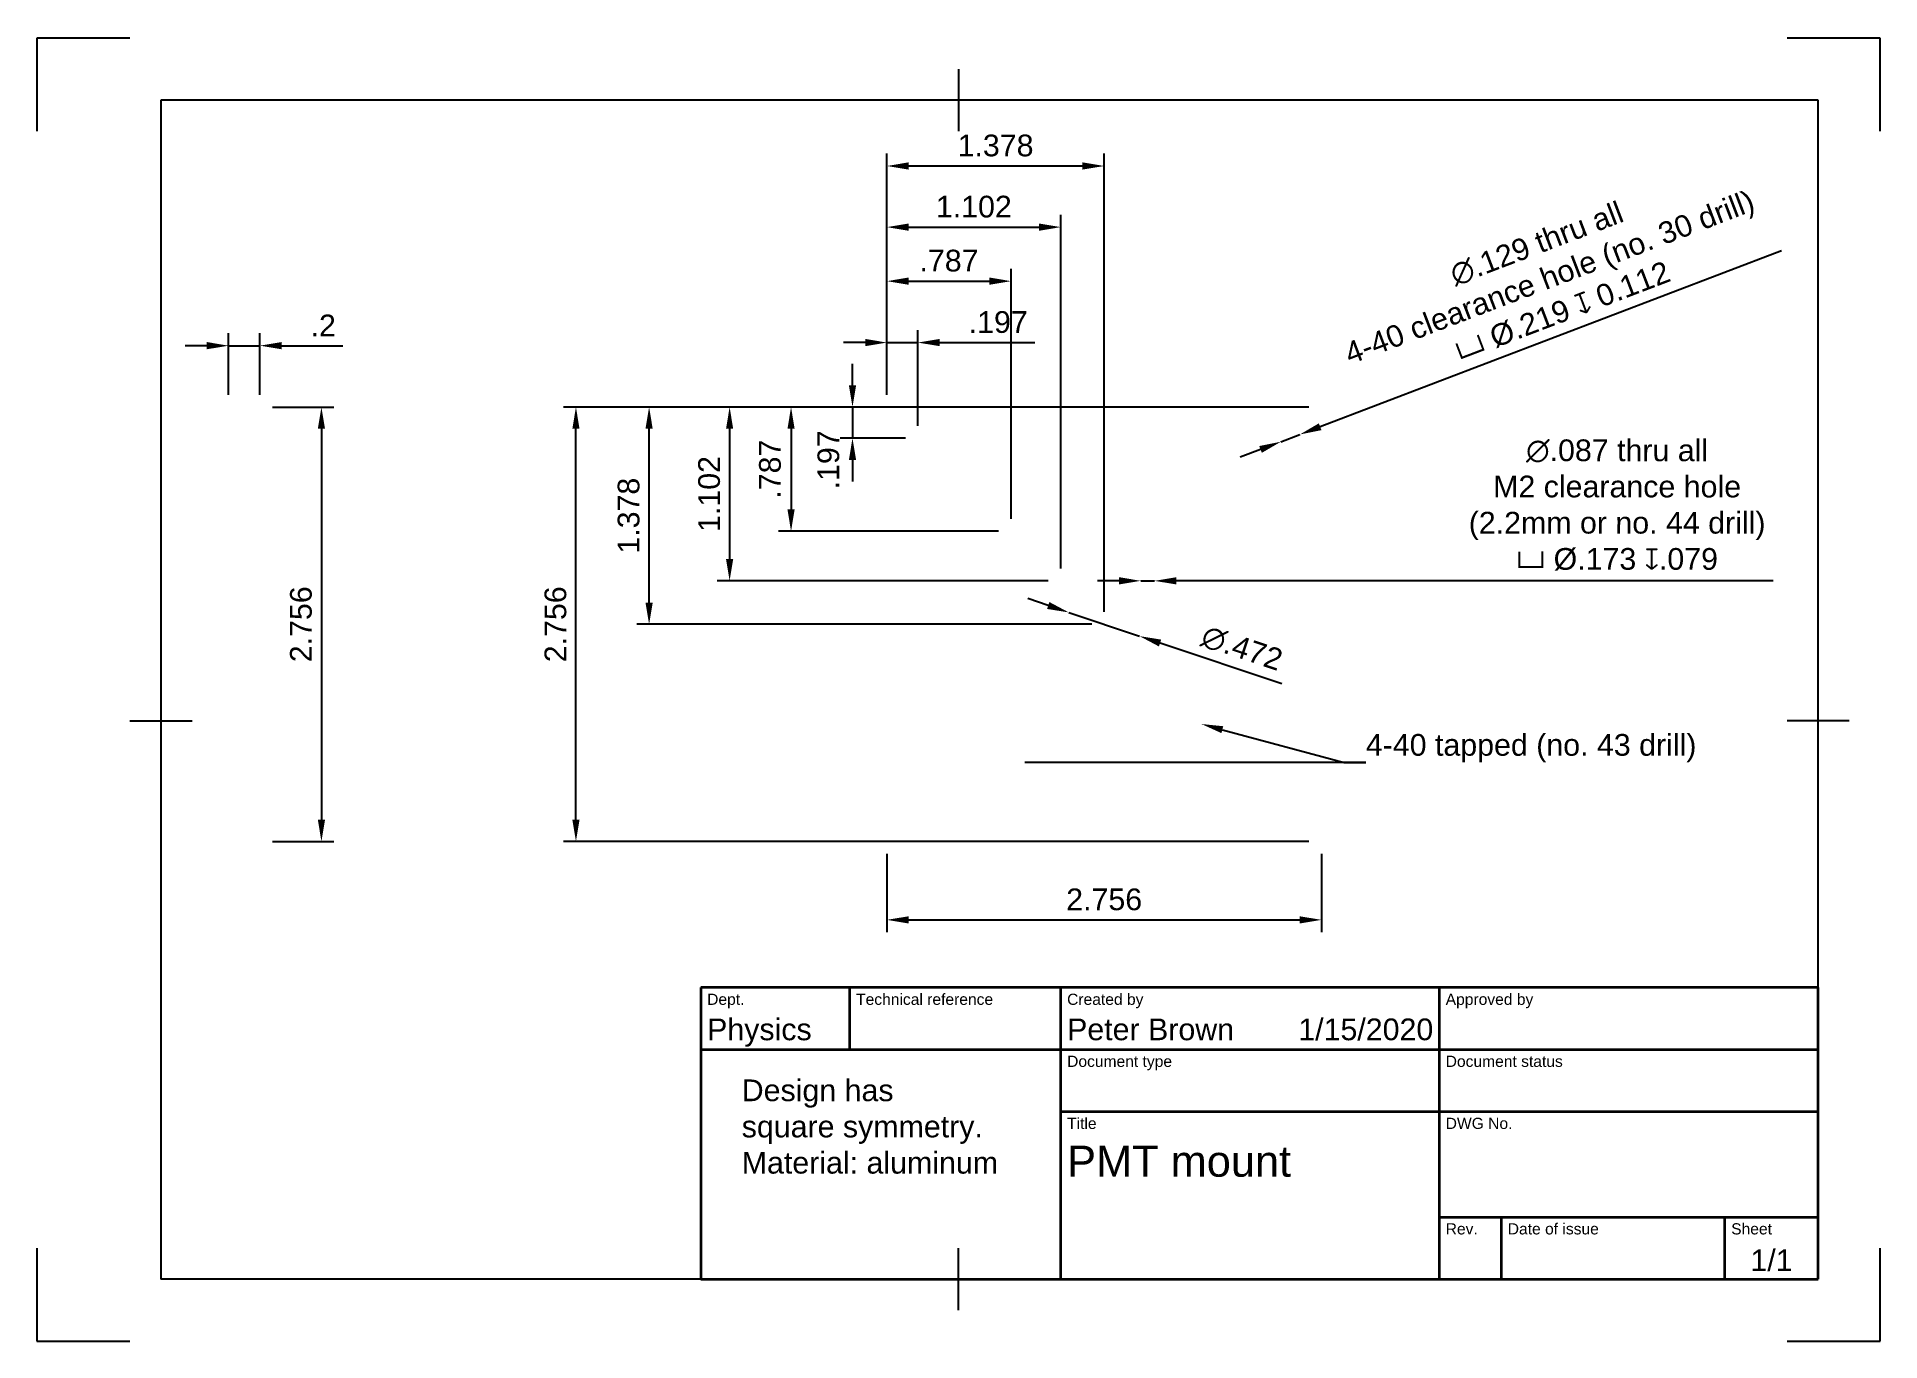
# Paper-space layout 'Sheet1' of a CAD drawing. Header units: millimetres. Extents: x 0 to 297, y 0 to 210.
import ezdxf
from ezdxf import colors
from ezdxf.entities.mleader import LeaderData, LeaderLine
from ezdxf.enums import TextEntityAlignment as Align
from ezdxf.math import Vec2, Vec3

# ---------------------------------------------------------------- set-up
doc = ezdxf.new("R2010")
doc.units = ezdxf.units.MM
doc.header["$LTSCALE"] = 0.75
for name, color, linetype, lineweight in [('Annotations', 7, 'Continuous', 25), ('Border', 7, 'Continuous', 25), ('Dimensions', 7, 'Continuous', 25), ('TitleBlock', 7, 'Continuous', 35)]:
    doc.layers.add(name, color=color, linetype=linetype, lineweight=lineweight)
doc.styles.add('FusionTitle', font='')
doc.styles.get("Standard").update_dxf_attribs({"font": 'arial.ttf'})
doc.styles.get('FusionTitle').set_extended_font_data('Arial Unicode MS')
doc.dimstyles.new('ISO-25', dxfattribs={"dimtxt": 3.5, "dimasz": 3.5, "dimexe": 2, "dimexo": 2, "dimgap": 1.5, "dimtad": 1, "dimdec": 3, "dimlfac": 0.03937, "dimzin": 12, "dimdsep": 46, "dimtxsty": 'Standard', "dimcen": 0, "dimclrd": 256, "dimclre": 256, "dimclrt": 256, "dimazin": 3, "dimtp": 0.1, "dimtm": 0.1, "dimtfac": 0.714, "dimtdec": 3, "dimtmove": 0, "dimatfit": 3, "dimfxl": 1, "dimtzin": 12, "dimarcsym": 0})

# ---------------------------------------------------------------- blocks, each defined once
blk = doc.blocks.new('ISO_A4(L)_SHEET')
at = {"layer": 'Border'}
for p, q in [((0, 210), (0, 195)), ((15, 210), (0, 210)), ((297, 210), (282, 210)), ((297, 195), (297, 210)), ((148.5, 205), (148.5, 195)), ((287, 200), (20, 200)), ((20, 200), (20, 10)), ((287, 10), (287, 200)), ((15, 100), (25, 100)), ((292, 100), (282, 100)), ((0, 15), (0, 0)), ((148.5, 5), (148.5, 15)), ((297, 0), (297, 15)), ((287, 10), (20, 10)), ((0, 0), (15, 0)), ((282, 0), (297, 0))]:
    blk.add_line(p, q, dxfattribs=at)
blk = doc.blocks.new('ISO_TITLEBLOCK')
at = {"layer": 'TitleBlock'}
for p, q in [((0, 47), (-180, 47)), ((-180, 47), (-180, 0)), ((-156, 37), (-156, 47)), ((-122, 0), (-122, 47)), ((-61, 0), (-61, 47)), ((0, 0), (0, 47)), ((-180, 37), (0, 37)), ((-122, 27), (0, 27)), ((-61, 10), (0, 10)), ((-51, 0), (-51, 10)), ((-15, 0), (-15, 10)), ((-180, 0), (0, 0))]:
    blk.add_line(p, q, dxfattribs=at)
at = {"layer": 'TitleBlock', "style": 'FusionTitle'}
for s, p in [('Dept.', (-179, 46)), ('Technical reference', (-155, 46)), ('Created by', (-121, 46)), ('Approved by', (-60, 46)), ('Document type', (-121, 36)), ('Document status', (-60, 36)), ('Title', (-121, 26)), ('DWG No.', (-60, 26)), ('Rev.', (-60, 9)), ('Date of issue', (-50, 9)), ('Sheet', (-14, 9))]:
    blk.add_text(s, height=1.8, dxfattribs=at).set_placement(p, align=Align.TOP_LEFT)
for tag, p, height in [('DEPT', (-179, 38.5), 3.5), ('TECHNICAL_REFERENCE', (-155, 38.5), 3.5), ('CREATED_BY', (-121, 38.5), 3.5), ('APPROVED_BY', (-60, 38.5), 3.5), ('DOCUMENT_TYPE', (-121, 28.5), 3.5), ('DOCUMENT_STATUS', (-60, 28.5), 3.5), ('TITLE_1', (-121, 16.5), 5), ('TITLE_2', (-121, 9), 5), ('TITLE_3', (-121, 1.5), 5), ('DATE_OF_ISSUE', (-50, 1.5), 3.5)]:
    blk.add_attdef(tag, p, '', height=height, dxfattribs=at)
for tag, p in [('CREATED_DATE', (-62, 38.5)), ('APPROVED_DATE', (-1, 38.5))]:
    blk.add_attdef(tag, text='', height=3.5, dxfattribs=at).set_placement(p, align=Align.RIGHT)
for tag, height, p in [('DRAWING_NUMBER', 5, (-30.5, 16.6)), ('REV', 3.5, (-56, 3.1)), ('SHEET', 3.5, (-7.5, 3.1))]:
    blk.add_attdef(tag, text='', height=height, dxfattribs=at).set_placement(p, align=Align.MIDDLE)
blk = doc.blocks.new('*D21')
at = {"layer": 'Defpoints', "color": 0, "transparency": 16777216}
for p in [(86.86, 150.54), (206.97, 150.54), (206.97, 80.54)]:
    blk.add_point(p, dxfattribs=at)
at = {"layer": 'Dimensions', "lineweight": -2, "transparency": 16777216}
for p, q in [((204.97, 150.54), (84.86, 150.54)), ((86.86, 84.04), (86.86, 147.04)), ((204.97, 80.54), (84.86, 80.54))]:
    blk.add_line(p, q, dxfattribs=at)
at = {"layer": 'Dimensions', "transparency": 16777216}
for points in [[(86.28, 147.04), (87.44, 147.04), (86.86, 150.54)], [(86.28, 84.04), (87.44, 84.04), (86.86, 80.54)]]:
    blk.add_solid(points, dxfattribs=at)
at = {"layer": 'Dimensions', "transparency": 16777216, "insert": (83.57, 115.54), "char_height": 3.5, "attachment_point": 5, "rotation": 90}
blk.add_mtext('2.756', dxfattribs=at)
blk = doc.blocks.new('*D22')
at = {"layer": 'Defpoints', "color": 0, "transparency": 16777216}
for p in [(136.97, 80.54), (206.97, 80.54), (206.97, 67.9)]:
    blk.add_point(p, dxfattribs=at)
at = {"layer": 'Dimensions', "lineweight": -2, "transparency": 16777216}
for p, q in [((136.97, 78.54), (136.97, 65.9)), ((206.97, 78.54), (206.97, 65.9)), ((140.47, 67.9), (203.47, 67.9))]:
    blk.add_line(p, q, dxfattribs=at)
at = {"layer": 'Dimensions', "transparency": 16777216}
for points in [[(140.47, 68.48), (140.47, 67.31), (136.97, 67.9)], [(203.47, 68.48), (203.47, 67.31), (206.97, 67.9)]]:
    blk.add_solid(points, dxfattribs=at)
at = {"layer": 'Dimensions', "transparency": 16777216, "insert": (171.97, 71.18), "char_height": 3.5, "attachment_point": 5}
blk.add_mtext('2.756', dxfattribs=at)
blk = doc.blocks.new('*D26')
at = {"layer": 'Defpoints', "color": 0, "transparency": 16777216}
for p in [(35.95, 160.44), (30.87, 150.54), (35.95, 150.54)]:
    blk.add_point(p, dxfattribs=at)
at = {"layer": 'Dimensions', "lineweight": -2, "transparency": 16777216}
for p, q in [((27.37, 160.44), (23.87, 160.44)), ((30.87, 152.54), (30.87, 162.44)), ((30.87, 160.44), (35.95, 160.44)), ((35.95, 152.54), (35.95, 162.44)), ((39.45, 160.44), (49.32, 160.44))]:
    blk.add_line(p, q, dxfattribs=at)
at = {"layer": 'Dimensions', "transparency": 16777216}
for points in [[(27.37, 161.03), (27.37, 159.86), (30.87, 160.44)], [(39.45, 161.03), (39.45, 159.86), (35.95, 160.44)]]:
    blk.add_solid(points, dxfattribs=at)
at = {"layer": 'Dimensions', "transparency": 16777216, "insert": (46.14, 163.7), "char_height": 3.5, "attachment_point": 5}
blk.add_mtext('.2', dxfattribs=at)
blk = doc.blocks.new('*D27')
at = {"layer": 'Defpoints', "color": 0, "transparency": 16777216}
for p in [(35.95, 150.54), (35.95, 80.54), (45.85, 80.54)]:
    blk.add_point(p, dxfattribs=at)
at = {"layer": 'Dimensions', "lineweight": -2, "transparency": 16777216}
for p, q in [((37.95, 150.54), (47.85, 150.54)), ((45.85, 147.04), (45.85, 84.04)), ((37.95, 80.54), (47.85, 80.54))]:
    blk.add_line(p, q, dxfattribs=at)
at = {"layer": 'Dimensions', "transparency": 16777216}
for points in [[(45.27, 147.04), (46.43, 147.04), (45.85, 150.54)], [(45.27, 84.04), (46.43, 84.04), (45.85, 80.54)]]:
    blk.add_solid(points, dxfattribs=at)
at = {"layer": 'Dimensions', "transparency": 16777216, "insert": (42.56, 115.54), "char_height": 3.5, "attachment_point": 5, "rotation": 90}
blk.add_mtext('2.756', dxfattribs=at)
blk = doc.blocks.new('*D32')
at = {"layer": 'Defpoints', "color": 0, "transparency": 16777216}
for p in [(98.65, 150.54), (136.97, 150.54), (171.97, 115.54)]:
    blk.add_point(p, dxfattribs=at)
at = {"layer": 'Dimensions', "lineweight": -2, "transparency": 16777216}
for p, q in [((134.97, 150.54), (96.65, 150.54)), ((98.65, 119.04), (98.65, 147.04)), ((169.97, 115.54), (96.65, 115.54))]:
    blk.add_line(p, q, dxfattribs=at)
at = {"layer": 'Dimensions', "transparency": 16777216}
for points in [[(98.06, 147.04), (99.23, 147.04), (98.65, 150.54)], [(98.06, 119.04), (99.23, 119.04), (98.65, 115.54)]]:
    blk.add_solid(points, dxfattribs=at)
at = {"layer": 'Dimensions', "transparency": 16777216, "insert": (95.36, 133.04), "char_height": 3.5, "attachment_point": 5, "rotation": 90}
blk.add_mtext('1.378', dxfattribs=at)
blk = doc.blocks.new('*D33')
at = {"layer": 'Defpoints', "color": 0, "transparency": 16777216}
for p in [(136.97, 189.4), (136.97, 150.54), (171.97, 115.54)]:
    blk.add_point(p, dxfattribs=at)
at = {"layer": 'Dimensions', "lineweight": -2, "transparency": 16777216}
for p, q in [((136.97, 152.54), (136.97, 191.4)), ((171.97, 117.54), (171.97, 191.4)), ((168.47, 189.4), (140.47, 189.4))]:
    blk.add_line(p, q, dxfattribs=at)
at = {"layer": 'Dimensions', "transparency": 16777216}
for points in [[(140.47, 189.99), (140.47, 188.82), (136.97, 189.4)], [(168.47, 189.99), (168.47, 188.82), (171.97, 189.4)]]:
    blk.add_solid(points, dxfattribs=at)
at = {"layer": 'Dimensions', "transparency": 16777216, "insert": (154.47, 192.69), "char_height": 3.5, "attachment_point": 5}
blk.add_mtext('1.378', dxfattribs=at)
blk = doc.blocks.new('*D38')
at = {"layer": 'Defpoints', "color": 0, "transparency": 16777216}
for p in [(166.28, 117.45), (177.66, 113.63)]:
    blk.add_point(p, dxfattribs=at)
at = {"layer": 'Dimensions', "lineweight": -2, "transparency": 16777216}
for p, q in [((162.97, 118.57), (159.65, 119.68)), ((166.28, 117.45), (177.66, 113.63)), ((200.61, 105.93), (180.98, 112.52))]:
    blk.add_line(p, q, dxfattribs=at)
at = {"layer": 'Dimensions', "transparency": 16777216}
for points in [[(163.15, 119.12), (162.78, 118.01), (166.28, 117.45)], [(181.16, 113.07), (180.79, 111.97), (177.66, 113.63)]]:
    blk.add_solid(points, dxfattribs=at)
at = {"layer": 'Dimensions', "transparency": 16777216, "insert": (194.17, 111.66), "char_height": 3.5, "attachment_point": 5, "rotation": 341.438}
blk.add_mtext('∅.472', dxfattribs=at)
blk = doc.blocks.new('*D42')
at = {"layer": 'Defpoints', "color": 0, "transparency": 16777216}
for p in [(136.97, 160.94), (136.97, 150.54), (141.97, 145.54)]:
    blk.add_point(p, dxfattribs=at)
at = {"layer": 'Dimensions', "lineweight": -2, "transparency": 16777216}
for p, q in [((133.47, 160.94), (129.97, 160.94)), ((136.97, 152.54), (136.97, 162.94)), ((136.97, 160.94), (141.97, 160.94)), ((141.97, 147.54), (141.97, 162.94)), ((145.47, 160.94), (160.82, 160.94))]:
    blk.add_line(p, q, dxfattribs=at)
at = {"layer": 'Dimensions', "transparency": 16777216}
for points in [[(133.47, 161.53), (133.47, 160.36), (136.97, 160.94)], [(145.47, 161.53), (145.47, 160.36), (141.97, 160.94)]]:
    blk.add_solid(points, dxfattribs=at)
at = {"layer": 'Dimensions', "transparency": 16777216, "insert": (154.9, 164.23), "char_height": 3.5, "attachment_point": 5}
blk.add_mtext('.197', dxfattribs=at)
blk = doc.blocks.new('*D43')
at = {"layer": 'Defpoints', "color": 0, "transparency": 16777216}
for p in [(206.97, 150.54), (131.42, 145.54), (141.97, 145.54)]:
    blk.add_point(p, dxfattribs=at)
at = {"layer": 'Dimensions', "lineweight": -2, "transparency": 16777216}
for p, q in [((131.42, 154.04), (131.42, 157.54)), ((204.97, 150.54), (129.42, 150.54)), ((131.42, 150.54), (131.42, 145.54)), ((139.97, 145.54), (129.42, 145.54)), ((131.42, 142.04), (131.42, 138.54))]:
    blk.add_line(p, q, dxfattribs=at)
at = {"layer": 'Dimensions', "transparency": 16777216}
for points in [[(130.84, 154.04), (132, 154.04), (131.42, 150.54)], [(130.84, 142.04), (132, 142.04), (131.42, 145.54)]]:
    blk.add_solid(points, dxfattribs=at)
at = {"layer": 'Dimensions', "transparency": 16777216, "insert": (127.55, 142.04), "char_height": 3.5, "attachment_point": 5, "rotation": 90}
blk.add_mtext('.197', dxfattribs=at)
blk = doc.blocks.new('*D44')
at = {"layer": 'Defpoints', "color": 0, "transparency": 16777216}
for p in [(206.97, 150.54), (121.52, 130.54), (156.97, 130.54)]:
    blk.add_point(p, dxfattribs=at)
at = {"layer": 'Dimensions', "lineweight": -2, "transparency": 16777216}
for p, q in [((204.97, 150.54), (119.52, 150.54)), ((121.52, 147.04), (121.52, 134.04)), ((154.97, 130.54), (119.52, 130.54))]:
    blk.add_line(p, q, dxfattribs=at)
at = {"layer": 'Dimensions', "transparency": 16777216}
for points in [[(120.94, 147.04), (122.1, 147.04), (121.52, 150.54)], [(120.94, 134.04), (122.1, 134.04), (121.52, 130.54)]]:
    blk.add_solid(points, dxfattribs=at)
at = {"layer": 'Dimensions', "transparency": 16777216, "insert": (118.14, 140.54), "char_height": 3.5, "attachment_point": 5, "rotation": 90}
blk.add_mtext('.787', dxfattribs=at)
blk = doc.blocks.new('*D45')
at = {"layer": 'Defpoints', "color": 0, "transparency": 16777216}
for p in [(156.97, 170.84), (136.97, 150.54), (156.97, 130.54)]:
    blk.add_point(p, dxfattribs=at)
at = {"layer": 'Dimensions', "lineweight": -2, "transparency": 16777216}
for p, q in [((136.97, 152.54), (136.97, 172.84)), ((156.97, 132.54), (156.97, 172.84)), ((140.47, 170.84), (153.47, 170.84))]:
    blk.add_line(p, q, dxfattribs=at)
at = {"layer": 'Dimensions', "transparency": 16777216}
for points in [[(140.47, 171.43), (140.47, 170.26), (136.97, 170.84)], [(153.47, 171.43), (153.47, 170.26), (156.97, 170.84)]]:
    blk.add_solid(points, dxfattribs=at)
at = {"layer": 'Dimensions', "transparency": 16777216, "insert": (146.97, 174.13), "char_height": 3.5, "attachment_point": 5}
blk.add_mtext('.787', dxfattribs=at)
blk = doc.blocks.new('*D46')
at = {"layer": 'Defpoints', "color": 0, "transparency": 16777216}
for p in [(206.97, 150.54), (111.62, 122.54), (164.97, 122.54)]:
    blk.add_point(p, dxfattribs=at)
at = {"layer": 'Dimensions', "lineweight": -2, "transparency": 16777216}
for p, q in [((204.97, 150.54), (109.62, 150.54)), ((111.62, 147.04), (111.62, 126.04)), ((162.97, 122.54), (109.62, 122.54))]:
    blk.add_line(p, q, dxfattribs=at)
at = {"layer": 'Dimensions', "transparency": 16777216}
for points in [[(111.04, 147.04), (112.2, 147.04), (111.62, 150.54)], [(111.04, 126.04), (112.2, 126.04), (111.62, 122.54)]]:
    blk.add_solid(points, dxfattribs=at)
at = {"layer": 'Dimensions', "transparency": 16777216, "insert": (108.33, 136.54), "char_height": 3.5, "attachment_point": 5, "rotation": 90}
blk.add_mtext('1.102', dxfattribs=at)
blk = doc.blocks.new('*D47')
at = {"layer": 'Defpoints', "color": 0, "transparency": 16777216}
for p in [(164.97, 179.55), (136.97, 150.54), (164.97, 122.54)]:
    blk.add_point(p, dxfattribs=at)
at = {"layer": 'Dimensions', "lineweight": -2, "transparency": 16777216}
for p, q in [((136.97, 152.54), (136.97, 181.55)), ((164.97, 124.54), (164.97, 181.55)), ((140.47, 179.55), (161.47, 179.55))]:
    blk.add_line(p, q, dxfattribs=at)
at = {"layer": 'Dimensions', "transparency": 16777216}
for points in [[(140.47, 180.13), (140.47, 178.96), (136.97, 179.55)], [(161.47, 180.13), (161.47, 178.96), (164.97, 179.55)]]:
    blk.add_solid(points, dxfattribs=at)
at = {"layer": 'Dimensions', "transparency": 16777216, "insert": (150.97, 182.83), "char_height": 3.5, "attachment_point": 5}
blk.add_mtext('1.102', dxfattribs=at)
blk = doc.blocks.new('*D50')
at = {"layer": 'Defpoints', "color": 0, "transparency": 16777216}
for p in [(203.5, 146.13), (200.44, 144.96)]:
    blk.add_point(p, dxfattribs=at)
at = {"layer": 'Dimensions', "lineweight": -2, "transparency": 16777216}
for p, q in [((281.1, 175.73), (206.77, 147.37)), ((200.44, 144.96), (203.5, 146.13)), ((197.17, 143.71), (193.9, 142.46))]:
    blk.add_line(p, q, dxfattribs=at)
at = {"layer": 'Dimensions', "transparency": 16777216}
for points in [[(206.56, 147.92), (206.98, 146.83), (203.5, 146.13)], [(196.96, 144.26), (197.38, 143.17), (200.44, 144.96)]]:
    blk.add_solid(points, dxfattribs=at)
at = {"layer": 'Dimensions', "transparency": 16777216, "insert": (243.73, 171.44), "char_height": 3.5, "attachment_point": 5, "rotation": 20.8845}
blk.add_mtext('∅.129 thru all^J4-40 clearance hole (no. 30 drill)^J{\\Famgdt|c0;v} %%C.219 {\\Famgdt|c0;x} 0.112', dxfattribs=at)
blk = doc.blocks.new('*D51')
at = {"layer": 'Defpoints', "color": 0, "transparency": 16777216}
for p in [(177.87, 122.54), (180.08, 122.54)]:
    blk.add_point(p, dxfattribs=at)
at = {"layer": 'Dimensions', "lineweight": -2, "transparency": 16777216}
for p, q in [((174.37, 122.54), (170.87, 122.54)), ((177.87, 122.54), (180.08, 122.54)), ((279.79, 122.52), (183.58, 122.54))]:
    blk.add_line(p, q, dxfattribs=at)
at = {"layer": 'Dimensions', "transparency": 16777216}
for points in [[(174.37, 123.13), (174.37, 121.96), (177.87, 122.54)], [(183.58, 123.12), (183.58, 121.96), (180.08, 122.54)]]:
    blk.add_solid(points, dxfattribs=at)
at = {"layer": 'Dimensions', "transparency": 16777216, "insert": (254.62, 134.76), "char_height": 3.5, "attachment_point": 5, "rotation": 359.9866}
blk.add_mtext('∅.087 thru all^JM2 clearance hole^J(2.2mm or no. 44 drill)^J{\\Famgdt|c0;v} %%C.173 {\\Famgdt|c0;x}.079', dxfattribs=at)

psp = doc.layouts.new('Sheet1')

# ---------------------------------------------------------------- block references
at = {"layer": 'Border'}
psp.add_blockref('ISO_A4(L)_SHEET', (0, 0), dxfattribs=at)
at = {"layer": 'TitleBlock'}
psp.add_blockref('ISO_TITLEBLOCK', (287, 10), dxfattribs=at).add_auto_attribs({'CREATED_DATE': '1/15/2020', 'SHEET': '1/1', 'TITLE_1': 'PMT mount', 'CREATED_BY': 'Peter Brown', 'DEPT': 'Physics'})

# ---------------------------------------------------------------- texts
at = {"layer": 'Annotations', "insert": (113.5748, 42.1764), "char_height": 3.5, "attachment_point": 1}
psp.add_mtext_dynamic_manual_height_columns('Design has ^Jsquare symmetry.\\PMaterial: aluminum', width=72.714468, gutter_width=17.5, heights=[21.6483], dxfattribs=at)

# ---------------------------------------------------------------- dimensions: what is measured, and where the dimension line sits
at = {"layer": 'Dimensions'}
for p1, p2, text, picture, middle in [((200.4407, 144.9585), (203.502, 146.1266), '<> thru all^J4-40 clearance hole (no. 30 drill)^J{\\Famgdt|c0;v} %%C.219 {\\Famgdt|c0;x} 0.112', '*D50', (247.0507, 162.7427)), ((177.8664, 122.5428), (180.0762, 122.5423), '<> thru all^JM2 clearance hole^J(2.2mm or no. 44 drill)^J{\\Famgdt|c0;v} %%C.173 {\\Famgdt|c0;x}.079', '*D51', (254.6191, 122.5249))]:
    dim = psp.add_diameter_dim_2p(p1=p1, p2=p2, text=text, dimstyle='ISO-25', override={"dimlfac": -0.03937}, dxfattribs=at)
    dim.commit()
    dim.dimension.update_dxf_attribs({"geometry": picture, "text_midpoint": middle, "dimtype": 163})
for base, p1, picture, middle in [((136.9713, 189.405), (171.9713, 115.5425), '*D33', (154.4713, 189.405)), ((136.9713, 160.9441), (141.9713, 145.5425), '*D42', (154.8965, 160.9441))]:
    dim = psp.add_linear_dim(base=base, p1=p1, p2=(136.9713, 150.5425), dimstyle='ISO-25', override={"dimlfac": -0.03937}, dxfattribs=at)
    dim.commit()
    dim.dimension.update_dxf_attribs({"geometry": picture, "text_midpoint": middle, "dimtype": 160})
for base, p2, picture, middle in [((164.9713, 179.5472), (164.9713, 122.5425), '*D47', (150.9713, 182.8342)), ((156.9713, 170.8436), (156.9713, 130.5425), '*D45', (146.9713, 174.1306))]:
    dim = psp.add_linear_dim(base=base, p1=(136.9713, 150.5425), p2=p2, dimstyle='ISO-25', override={"dimlfac": -0.03937, "dimclrd": 256, "dimclre": 256}, dxfattribs=at)
    dim.commit()
    dim.dimension.update_dxf_attribs({"geometry": picture, "text_midpoint": middle})
for p1, p2, picture, middle in [((30.8689, 150.5425), (35.9489, 150.5425), '*D26', (46.1368, 163.6992)), ((35.9489, 150.5425), (35.9489, 80.5425), '*D27', (42.5614, 115.5425))]:
    dim = psp.add_aligned_dim(p1=p1, p2=p2, distance=9.8995, dimstyle='ISO-25', override={"dimlfac": -0.03937, "dimpost": '', "dimclrd": 256, "dimclre": 256}, dxfattribs=at)
    dim.commit()
    dim.dimension.update_dxf_attribs({"geometry": picture, "text_midpoint": middle})
for base, p1, p2, angle, override, picture, middle, dimtype in [((131.4197, 145.5425), (206.9713, 150.5425), (141.9713, 145.5425), 270, {"dimlfac": -0.03937, "dimtmove": 1}, '*D43', (130.8363, 142.0425), 160), ((86.8612, 150.5425), (206.9713, 80.5425), (206.9713, 150.5425), 90, {"dimlfac": -0.03937, "dimpost": ''}, '*D21', (86.8612, 115.5425), 161), ((98.6462, 150.5425), (171.9713, 115.5425), (136.9713, 150.5425), 270, {"dimlfac": -0.03937}, '*D32', (98.6462, 133.0425), 160), ((121.5202, 130.5425), (206.9713, 150.5425), (156.9713, 130.5425), 270, {"dimlfac": -0.03937, "dimtmove": 1}, '*D44', (121.4293, 140.5425), 160), ((206.9713, 67.8967), (136.9713, 80.5425), (206.9713, 80.5425), 0, {"dimlfac": -0.03937}, '*D22', (171.9713, 67.8967), 161)]:
    dim = psp.add_linear_dim(base=base, p1=p1, p2=p2, angle=angle, dimstyle='ISO-25', override=override, dxfattribs=at)
    dim.commit()
    dim.dimension.update_dxf_attribs({"geometry": picture, "text_midpoint": middle, "dimtype": dimtype})
dim = psp.add_linear_dim(base=(111.6207, 122.5425), p1=(206.9713, 150.5425), p2=(164.9713, 122.5425), angle=270, dimstyle='ISO-25', override={"dimlfac": -0.03937, "dimtmove": 1}, dxfattribs=at)
dim.commit()
dim.dimension.update_dxf_attribs({"geometry": '*D46', "text_midpoint": (108.3337, 136.5425)})
dim = psp.add_diameter_dim_2p(p1=(166.2835, 117.4525), p2=(177.6592, 113.6326), dimstyle='ISO-25', override={"dimlfac": -0.03937}, dxfattribs=at)
dim.commit()
dim.dimension.update_dxf_attribs({"geometry": '*D38', "text_midpoint": (193.0881, 108.4515), "dimtype": 163})

# ---------------------------------------------------------------- leaders
at = {"layer": 'Annotations'}
ml = psp.add_multileader_mtext('Standard', dxfattribs=at)
ml.set_content('4-40 tapped (no. 43 drill)', color=256)
ml.set_leader_properties()
ml.build(insert=Vec2(0, 0))
ml.multileader.update_dxf_attribs({"text_left_attachment_type": 5, "text_right_attachment_type": 5, "dogleg_length": 3.5, "arrow_head_size": 3.5})
ctx = ml.context
ctx.base_point, ctx.char_height, ctx.arrow_head_size, ctx.landing_gap_size, ctx.plane_origin = Vec3(214.1325, 93.2646), 3.5, 3.5, 0, Vec3(187.6321, 112.6071)
ctx.left_attachment, ctx.right_attachment = 5, 5
notes = []
notes.append((ctx, [(0, (1, 1, 0), (210.6325, 93.2646), (1, 0), 3.5, [(0, [(187.6321, 99.4644)], 0, [])])]))
ctx.mtext.insert, ctx.mtext.flow_direction = Vec3(214.1325, 97.8533), 5
for ctx, leaders in notes:
    for number, flags, end, landing, length, lines in leaders:
        leader = LeaderData()
        leader.index, (leader.has_last_leader_line, leader.has_dogleg_vector, leader.attachment_direction) = number, flags
        leader.last_leader_point, leader.dogleg_vector, leader.dogleg_length = Vec3(end), Vec3(landing), length
        for number, points, colour, breaks in lines:
            line = LeaderLine()
            line.index, line.vertices, line.color, line.breaks = number, Vec3.list(points), colors.encode_raw_color(colour), breaks
            leader.lines.append(line)
        ctx.leaders.append(leader)

doc.saveas('drawing.dxf')
